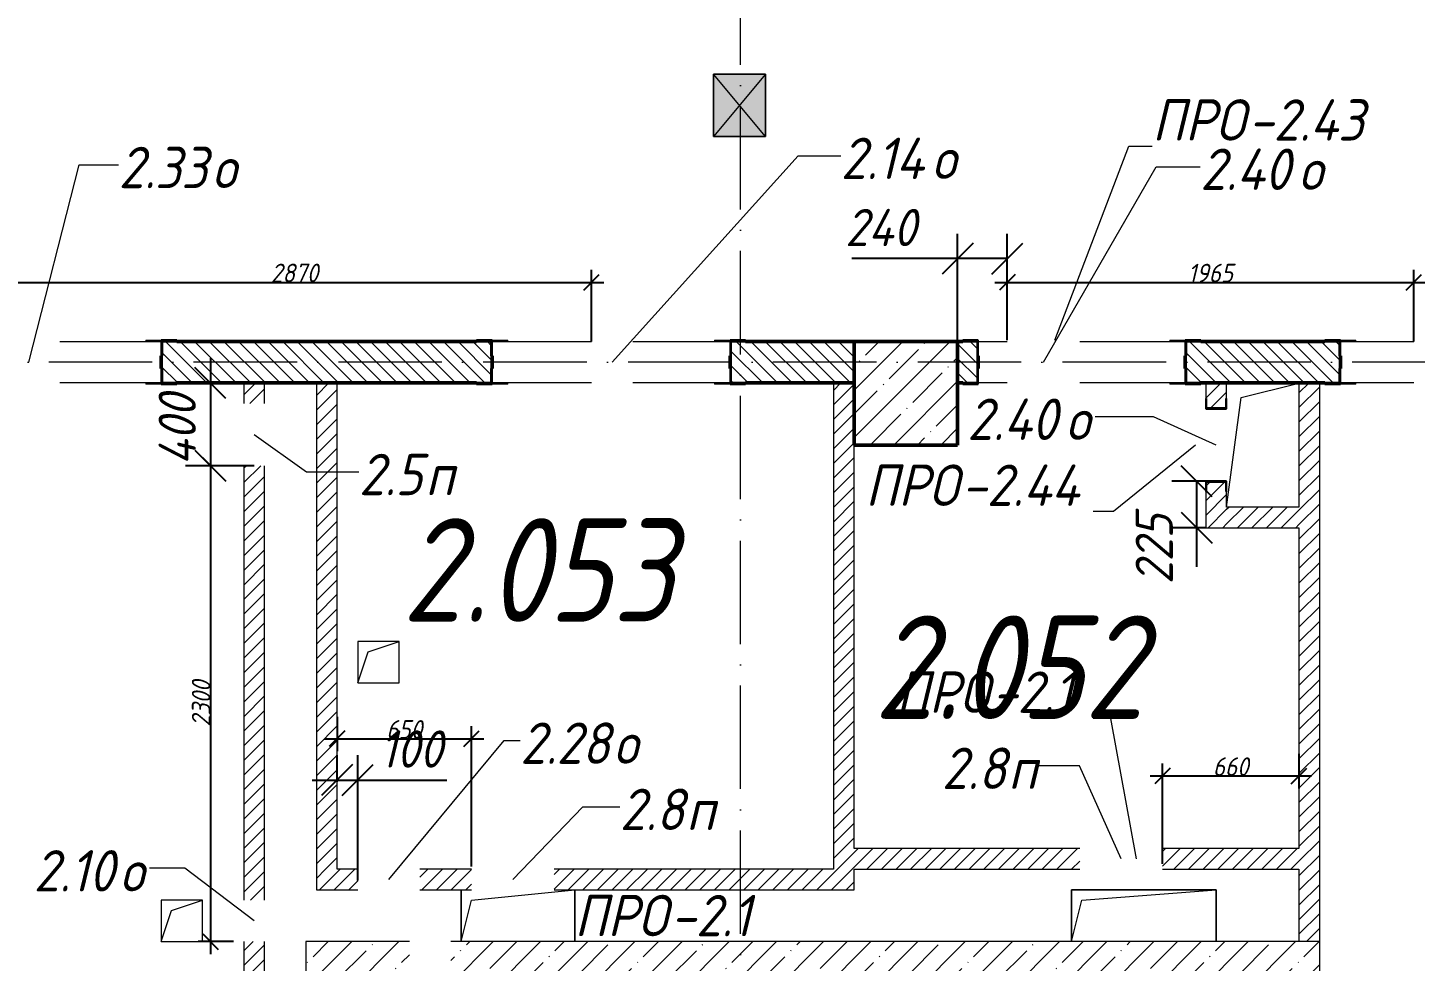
# Model space of a CAD drawing. Header units: millimetres. Extents: x -401725 to 250493, y 305116 to 802890.
# Drawn here: x -9254 to -2547, y 313629 to 318141 of the extents above; entities that cross this region are included whole.
import ezdxf

# ---------------------------------------------------------------- set-up
doc = ezdxf.new("R2010")
doc.units = ezdxf.units.MM
doc.linetypes.add('50_200_ШТРИХ_1Т_ш5_п1_п1_', pattern=[700, 500, -100, 0, -100])
for name, color, linetype, lineweight in [('A-____-____-DIMS', 7, 'Continuous', 9), ('A-DETL-GENF-OTLN', 7, 'Continuous', 9), ('A-FLOR-____-OTLN', 7, 'Continuous', 9), ('A-GENM-____-IDEN', 7, 'Continuous', 9), ('A-GENM-____-MCUT', 7, 'Continuous', 25), ('A-GENM-____-OTLN', 7, 'Continuous', 9), ('A-GENM-____-OTLN-1', 7, 'Continuous', 25), ('A-GLAZ-____-IDEN', 7, 'Continuous', 9), ('A-GLAZ-____-OTLN', 7, 'Continuous', 9), ('A-WALL-____-MCUT-1', 7, 'Continuous', 9), ('A-WALL-____-MCUT-2', 7, 'Continuous', 50), ('A-WALL-____-PATT-1', 7, 'Continuous', 9), ('A-WALL-FNSH-MCUT-1', 7, 'Continuous', 9), ('I-WALL-____-OTLN', 7, 'Continuous', 9), ('S-COLS-____-MCUT', 7, 'Continuous', 50), ('S-COLS-____-OTLN', 7, 'Continuous', 9), ('S-GRID-____-OTLN-1', 7, '50_200_ШТРИХ_1Т_ш5_п1_п1_', 9), ('Марки помещений', 7, 'Continuous', 9)]:
    doc.layers.add(name, color=color, linetype=linetype, lineweight=lineweight)
doc.layers.add('A-GLAZ-____-OTLN-1', color=7, linetype='Continuous', lineweight=9, true_color=0xc0c0c0)
doc.styles.add('ISOCPEUR_I_10', font='isocpeui.ttf', dxfattribs={"width": 0.9, "height": 180})
doc.styles.add('ISOCPEUR_I_3', font='isocpeui.ttf', dxfattribs={"width": 0.85, "height": 2.2})
doc.styles.add('ISOCPEUR_I_7', font='isocpeui.ttf', dxfattribs={"width": 0.9, "height": 90})
doc.styles.add('ISOCPEUR_I_9', font='isocpeui.ttf', dxfattribs={"width": 0.9, "height": 250})
doc.dimstyles.new('ISO-1_8_0_9К_СРЕДНИЙ_Кладочные_2', dxfattribs={"dimscale": 304.8, "dimtxt": 89.638306, "dimasz": 0.246063, "dimexe": 0.19685, "dimexo": 0, "dimgap": 0, "dimtad": 1, "dimdec": 3, "dimrnd": 0.001, "dimdsep": 46, "dimtxsty": 'ISOCPEUR_I_7', "dimblk1": 'OBLIQUE', "dimblk2": 'OBLIQUE', "dimsah": 1, "dimcen": 0.09, "dimdle": 0.19685, "dimazin": 0, "dimtfac": 1, "dimtdec": 4, "dimtix": 1, "dimtmove": 1, "dimatfit": 3, "dimfxl": 1, "dimtvp": 1, "dimtolj": 1, "dimtzin": 0, "dimarcsym": 2})
doc.dimstyles.new('ISO-1_8_0_9К_СРЕДНИЙ_Кладочные_3', dxfattribs={"dimscale": 304.8, "dimtxt": 179.276612, "dimasz": 0.492126, "dimexe": 0.393701, "dimexo": 0, "dimgap": 0, "dimtad": 1, "dimdec": 3, "dimrnd": 0.001, "dimdsep": 46, "dimtxsty": 'ISOCPEUR_I_10', "dimblk1": 'OBLIQUE', "dimblk2": 'OBLIQUE', "dimsah": 1, "dimcen": 0.09, "dimdle": 0.393701, "dimazin": 0, "dimtfac": 1, "dimtdec": 4, "dimtix": 1, "dimtmove": 0, "dimatfit": 3, "dimfxl": 1, "dimtvp": 1, "dimtolj": 1, "dimtzin": 0, "dimarcsym": 2})
doc.dimstyles.new('ISO-1_8_0_9К_СРЕДНИЙ_Кладочные_4', dxfattribs={"dimscale": 304.8, "dimtxt": 179.276612, "dimasz": 0.492126, "dimexe": 0.393701, "dimexo": 0, "dimgap": 0, "dimtad": 1, "dimdec": 3, "dimrnd": 0.001, "dimdsep": 46, "dimtxsty": 'ISOCPEUR_I_10', "dimblk1": 'OBLIQUE', "dimblk2": 'OBLIQUE', "dimsah": 1, "dimcen": 0.09, "dimdle": 0.393701, "dimazin": 0, "dimtfac": 1, "dimtdec": 4, "dimtix": 1, "dimtmove": 1, "dimatfit": 3, "dimfxl": 1, "dimtvp": 1, "dimtolj": 1, "dimtzin": 0, "dimarcsym": 2})
pattern_1 = [(135, (-15659.08, 310542.9), (-35.35534, -35.35534), [])]
pattern_2 = [(45, (-15659.08, 310542.9), (-35.35534, 35.35534), [])]

# ---------------------------------------------------------------- blocks, each defined once
blk = doc.blocks.new('BSC_Колонна _Прямоугольная - 500х500-V65-АР1_План отверстий 2 этажа в осях 1-64_А-ГГ')
at = {"layer": 'S-COLS-____-OTLN'}
h = blk.add_hatch(dxfattribs=at)
h.set_pattern_fill('FP_94', color=256, style=0, pattern_type=2)
h.set_pattern_definition([(45, (-10650, -5831.04), (-114.0493, 114.0493), []), (45, (-10535.95, -5831.04), (-114.0493, 114.0493), [201.612, -40.322, 3.353, -36.97])])
h.paths.add_polyline_path([(-58.9, -250), (250, -250), (250, 250), (-250, 250), (-250, -250)], flags=0)
at = {"layer": 'S-COLS-____-MCUT'}
for p, q in [((250, 250), (-250, 250)), ((-250, 250), (-250, -250)), ((250, -250), (250, 250)), ((-250, -250), (250, -250))]:
    blk.add_line(p, q, dxfattribs=at)
blk = doc.blocks.new('Фахверк_СКБ_Уголок - 200_3960_зеркало-28268689-АР1_План отверстий 2 этажа в осях 1-64_А-ГГ')
at = {"layer": 'A-GENM-____-MCUT'}
for p, q in [((200, 156), (125, 156)), ((125, 156), (125, 81)), ((131, 81), (131, 150)), ((131, 150), (200, 150)), ((200, 150), (200, 156)), ((125, 81), (131, 81)), ((131, 19), (125, 19)), ((125, 19), (125, -56)), ((131, -50), (131, 19)), ((125, -56), (200, -56)), ((200, -50), (131, -50)), ((200, -56), (200, -50))]:
    blk.add_line(p, q, dxfattribs=at)
blk = doc.blocks.new('154_Стойка_СКБ_Уголок - СМ-2180_200-28268025-АР1_План отверстий 2 этажа в осях 1-64_А-ГГ')
at = {"layer": 'A-GENM-____-MCUT'}
for p, q in [((125, 156), (125, 81)), ((200, 156), (125, 156)), ((131, 81), (131, 150)), ((131, 150), (200, 150)), ((200, 150), (200, 156)), ((125, 81), (131, 81)), ((131, 19), (125, 19)), ((125, 19), (125, -56)), ((131, -50), (131, 19)), ((125, -56), (200, -56)), ((200, -50), (131, -50)), ((200, -56), (200, -50))]:
    blk.add_line(p, q, dxfattribs=at)
blk = doc.blocks.new('Стойка_Влож_Уголок_Опорный - Уголок-28213941-АР1_План отверстий 2 этажа в осях 1-64_А-ГГ')
at = {"layer": 'A-GENM-____-OTLN'}
for p, q in [((-212, -6), (-212, 0)), ((0, 0), (0, -6)), ((-212, -75), (-212, -6)), ((-212, -6), (-206, -6)), ((-6, -6), (0, -6)), ((0, -6), (0, -75)), ((-212, -75), (-206, -75)), ((-6, -75), (0, -75))]:
    blk.add_line(p, q, dxfattribs=at)
blk = doc.blocks.new('AR_Отверстие прямоугольное _в плите_ - AR_Отверстие прямоугольное _в плите_-30459209-АР1_План отверстий 2 этажа в осях 1-64_А-ГГ')
at = {"layer": 'A-GENM-____-OTLN'}
for p, q in [((-275, 125), (-275, -125)), ((-275, -125), (-225, 75)), ((-225, 75), (275, 125)), ((275, -125), (275, 125))]:
    blk.add_line(p, q, dxfattribs=at)
blk = doc.blocks.new('AR_Отверстие прямоугольное _в плите_ - AR_Отверстие прямоугольное _в плите_-30459221-АР1_План отверстий 2 этажа в осях 1-64_А-ГГ')
at = {"layer": 'A-GENM-____-OTLN'}
for p, q in [((350, 125), (-350, 125)), ((-350, 125), (-350, -125)), ((-350, -125), (-300, 75)), ((-300, 75), (350, 125)), ((350, -125), (350, 125))]:
    blk.add_line(p, q, dxfattribs=at)
blk = doc.blocks.new('AR_Отверстие прямоугольное _в плите_ - AR_Отверстие прямоугольное _в плите_-30459207-АР1_План отверстий 2 этажа в осях 1-64_А-ГГ')
at = {"layer": 'A-GENM-____-OTLN'}
for p, q in [((100, 100), (-100, 100)), ((-100, 100), (-100, -100)), ((-50, 50), (100, 100)), ((100, -100), (100, 100)), ((-100, -100), (-50, 50)), ((-100, -100), (100, -100))]:
    blk.add_line(p, q, dxfattribs=at)
blk = doc.blocks.new('AR_Отверстие прямоугольное _в плите_ - AR_Отверстие прямоугольное _в плите_-30552533-АР1_План отверстий 2 этажа в осях 1-64_А-ГГ')
at = {"layer": 'A-GENM-____-OTLN'}
for p, q in [((175, 300), (-175, 300)), ((-105, 230), (175, 300)), ((-174.9, -299.3), (-105, 230))]:
    blk.add_line(p, q, dxfattribs=at)
blk = doc.blocks.new('AR_Отверстие прямоугольное _в стене__БезПР - AR_Отверстие прямоугольное _в стене__БезПР-30460031-АР1_План отверстий 2 этажа в осях 1-64_А-ГГ')
at = {"layer": 'A-GLAZ-____-OTLN-1'}
blk.add_hatch(color=256, dxfattribs=at).paths.add_polyline_path([(150, 125), (-150, 125), (-150, -125), (150, -125)], flags=0)
at = {"layer": 'A-DETL-GENF-OTLN'}
for p, q in [((-150, -125), (-150, 125)), ((-150, 125), (150, 125)), ((150, 125), (-150, -125)), ((-150, 125), (150, -125)), ((150, 125), (-150, 125)), ((-150, 125), (-150, -125)), ((150, 125), (150, -125)), ((150, -125), (150, 125)), ((150, -125), (-150, -125)), ((-150, -125), (150, -125))]:
    blk.add_line(p, q, dxfattribs=at)
at = {"layer": 'A-GLAZ-____-OTLN'}
blk.add_line((150, 125), (-150, 125), dxfattribs=at)
blk = doc.blocks.new('154_Фахверк_СКБ_Швеллер - Тип_100_3960_зеркало-29769493-АР1_План отверстий 2 этажа в осях 1-64_А-ГГ')
at = {"layer": 'A-GENM-____-MCUT'}
for p, q in [((175, 50), (125, 50)), ((125, 50), (125, -50)), ((128, 47), (175, 47)), ((128, -47), (128, 47)), ((175, 47), (175, 50)), ((125, -50), (175, -50)), ((175, -47), (128, -47)), ((175, -50), (175, -47))]:
    blk.add_line(p, q, dxfattribs=at)
blk = doc.blocks.new('_Oblique')
at = {"color": 0, "linetype": 'ByBlock', "lineweight": -2}
blk.add_line((-0.5, -0.5), (0.5, 0.5), dxfattribs=at)
blk = doc.blocks.new('*D9342')
at = {"layer": 'A-____-____-DIMS', "color": 0, "lineweight": -2, "transparency": 16777216}
for p, q in [((-8370.8, 316543.9), (-8370.8, 315903.9)), ((-8209.1, 316423.9), (-8490.8, 316423.9)), ((-8160, 316023.9), (-8490.8, 316023.9))]:
    blk.add_line(p, q, dxfattribs=at)
at = {"layer": 'Defpoints', "color": 0, "transparency": 16777216}
for p in [(-8209.1, 316423.9), (-8370.8, 316023.9), (-8160, 316023.9)]:
    blk.add_point(p, dxfattribs=at)
at = {"layer": 'A-____-____-DIMS', "color": 0, "lineweight": -2, "transparency": 16777216, "xscale": 150, "yscale": 150, "zscale": 150}
for p, rotation in [((-8370.8, 316423.9), 90), ((-8370.8, 316023.9), 270)]:
    blk.add_blockref('_Oblique', p, dxfattribs=dict(at, rotation=rotation))
at = {"layer": 'A-____-____-DIMS', "color": 0, "transparency": 16777216, "insert": (-8621.5, 316025.8), "char_height": 180, "width": 426.127, "attachment_point": 1, "rotation": 90, "line_spacing_factor": 1.149209, "style": 'ISOCPEUR_I_10'}
blk.add_mtext('\\A1;400', dxfattribs=at)
blk = doc.blocks.new('*D9343')
at = {"layer": 'A-____-____-DIMS', "color": 0, "lineweight": -2, "transparency": 16777216}
for p, q in [((-8370.8, 316083.9), (-8370.8, 313663.9)), ((-8160, 316023.9), (-8430.8, 316023.9)), ((-8259.1, 313723.9), (-8430.8, 313723.9))]:
    blk.add_line(p, q, dxfattribs=at)
at = {"layer": 'Defpoints', "color": 0, "transparency": 16777216}
for p in [(-8160, 316023.9), (-8370.8, 313723.9), (-8259.1, 313723.9)]:
    blk.add_point(p, dxfattribs=at)
at = {"layer": 'A-____-____-DIMS', "color": 0, "lineweight": -2, "transparency": 16777216, "xscale": 75, "yscale": 75, "zscale": 75}
for p, rotation in [((-8370.8, 316023.9), 90), ((-8370.8, 313723.9), 270)]:
    blk.add_blockref('_Oblique', p, dxfattribs=dict(at, rotation=rotation))
at = {"layer": 'A-____-____-DIMS', "color": 0, "transparency": 16777216, "insert": (-8415.8, 314873.9), "char_height": 90, "width": 546.104, "attachment_point": 5, "rotation": 90, "style": 'ISOCPEUR_I_7'}
blk.add_mtext('\\A1;2300', dxfattribs=at)
blk = doc.blocks.new('*D9346')
at = {"layer": 'A-____-____-DIMS', "color": 0, "lineweight": -2, "transparency": 16777216}
for p, q in [((-7759.1, 314810.6), (-7759.1, 314644.5)), ((-7109.1, 314087.3), (-7109.1, 314764.5)), ((-7819.1, 314704.5), (-7049.1, 314704.5))]:
    blk.add_line(p, q, dxfattribs=at)
at = {"layer": 'Defpoints', "color": 0, "transparency": 16777216}
for p in [(-7759.1, 314810.6), (-7109.1, 314704.5), (-7109.1, 314087.3)]:
    blk.add_point(p, dxfattribs=at)
at = {"layer": 'A-____-____-DIMS', "color": 0, "lineweight": -2, "transparency": 16777216, "xscale": 75, "yscale": 75, "zscale": 75, "rotation": 180}
blk.add_blockref('_Oblique', (-7759.1, 314704.5), dxfattribs=at)
at = {"layer": 'A-____-____-DIMS', "color": 0, "lineweight": -2, "transparency": 16777216, "xscale": 75, "yscale": 75, "zscale": 75}
blk.add_blockref('_Oblique', (-7109.1, 314704.5), dxfattribs=at)
at = {"layer": 'A-____-____-DIMS', "color": 0, "transparency": 16777216, "insert": (-7434.1, 314749.5), "char_height": 90, "width": 409.578, "attachment_point": 5, "style": 'ISOCPEUR_I_7'}
blk.add_mtext('\\A1;650', dxfattribs=at)
blk = doc.blocks.new('*D9347')
at = {"layer": 'A-____-____-DIMS', "color": 0, "lineweight": -2, "transparency": 16777216}
for p, q in [((-3109.1, 314630.6), (-3109.1, 314464.5)), ((-3769.1, 314099.5), (-3769.1, 314584.5)), ((-3829.1, 314524.5), (-3049.1, 314524.5))]:
    blk.add_line(p, q, dxfattribs=at)
at = {"layer": 'Defpoints', "color": 0, "transparency": 16777216}
for p in [(-3109.1, 314630.6), (-3109.1, 314524.5), (-3769.1, 314099.5)]:
    blk.add_point(p, dxfattribs=at)
at = {"layer": 'A-____-____-DIMS', "color": 0, "lineweight": -2, "transparency": 16777216, "xscale": 75, "yscale": 75, "zscale": 75, "rotation": 180}
blk.add_blockref('_Oblique', (-3769.1, 314524.5), dxfattribs=at)
at = {"layer": 'A-____-____-DIMS', "color": 0, "lineweight": -2, "transparency": 16777216, "xscale": 75, "yscale": 75, "zscale": 75}
blk.add_blockref('_Oblique', (-3109.1, 314524.5), dxfattribs=at)
at = {"layer": 'A-____-____-DIMS', "color": 0, "transparency": 16777216, "insert": (-3439.1, 314569.5), "char_height": 90, "width": 409.578, "attachment_point": 5, "style": 'ISOCPEUR_I_7'}
blk.add_mtext('\\A1;660', dxfattribs=at)
blk = doc.blocks.new('*D9359')
at = {"layer": 'A-____-____-DIMS', "color": 0, "lineweight": -2, "transparency": 16777216}
for p, q in [((-7759.1, 314495.5), (-7759.1, 314624.6)), ((-7659.1, 314019.1), (-7659.1, 314624.6)), ((-7879.1, 314504.6), (-7659.1, 314504.6)), ((-7659.1, 314504.6), (-7228.5, 314504.6))]:
    blk.add_line(p, q, dxfattribs=at)
at = {"layer": 'Defpoints', "color": 0, "transparency": 16777216}
for p in [(-7759.1, 314495.5), (-7659.1, 314504.6), (-7659.1, 314019.1)]:
    blk.add_point(p, dxfattribs=at)
at = {"layer": 'A-____-____-DIMS', "color": 0, "lineweight": -2, "transparency": 16777216, "xscale": 150, "yscale": 150, "zscale": 150, "rotation": 180}
blk.add_blockref('_Oblique', (-7759.1, 314504.6), dxfattribs=at)
at = {"layer": 'A-____-____-DIMS', "color": 0, "lineweight": -2, "transparency": 16777216, "xscale": 150, "yscale": 150, "zscale": 150}
blk.add_blockref('_Oblique', (-7659.1, 314504.6), dxfattribs=at)
at = {"layer": 'A-____-____-DIMS', "color": 0, "transparency": 16777216, "insert": (-7552.9, 314744.6), "char_height": 180, "width": 368.207, "attachment_point": 1, "line_spacing_factor": 1.149209, "style": 'ISOCPEUR_I_10'}
blk.add_mtext('\\A1;100', dxfattribs=at)
blk = doc.blocks.new('*D9240')
at = {"layer": 'A-____-____-DIMS', "color": 0, "lineweight": -2, "transparency": 16777216}
for p, q in [((-4759.1, 316623.9), (-4759.1, 317145.1)), ((-4519.1, 316629.9), (-4519.1, 317145.1)), ((-4759.1, 317025.1), (-5269.9, 317025.1)), ((-4519.1, 317025.1), (-4879.1, 317025.1))]:
    blk.add_line(p, q, dxfattribs=at)
at = {"layer": 'Defpoints', "color": 0, "transparency": 16777216}
for p in [(-4519.1, 317025.1), (-4759.1, 316623.9), (-4519.1, 316629.9)]:
    blk.add_point(p, dxfattribs=at)
at = {"layer": 'A-____-____-DIMS', "color": 0, "lineweight": -2, "transparency": 16777216, "xscale": 150, "yscale": 150, "zscale": 150, "rotation": 180}
blk.add_blockref('_Oblique', (-4759.1, 317025.1), dxfattribs=at)
at = {"layer": 'A-____-____-DIMS', "color": 0, "lineweight": -2, "transparency": 16777216, "xscale": 150, "yscale": 150, "zscale": 150}
blk.add_blockref('_Oblique', (-4519.1, 317025.1), dxfattribs=at)
at = {"layer": 'A-____-____-DIMS', "color": 0, "transparency": 16777216, "insert": (-5302.6, 317265.1), "char_height": 180, "width": 426.127, "attachment_point": 1, "line_spacing_factor": 1.149209, "style": 'ISOCPEUR_I_10'}
blk.add_mtext('\\A1;240', dxfattribs=at)
blk = doc.blocks.new('*D9241')
at = {"layer": 'A-____-____-DIMS', "color": 0, "lineweight": -2, "transparency": 16777216}
for p, q in [((-4579.1, 316910), (-2494.1, 316910)), ((-4519.1, 316629.9), (-4519.1, 316970)), ((-2554.1, 316623.9), (-2554.1, 316970))]:
    blk.add_line(p, q, dxfattribs=at)
at = {"layer": 'Defpoints', "color": 0, "transparency": 16777216}
for p in [(-2554.1, 316910), (-4519.1, 316629.9), (-2554.1, 316623.9)]:
    blk.add_point(p, dxfattribs=at)
at = {"layer": 'A-____-____-DIMS', "color": 0, "lineweight": -2, "transparency": 16777216, "xscale": 75, "yscale": 75, "zscale": 75, "rotation": 180}
blk.add_blockref('_Oblique', (-4519.1, 316910), dxfattribs=at)
at = {"layer": 'A-____-____-DIMS', "color": 0, "lineweight": -2, "transparency": 16777216, "xscale": 75, "yscale": 75, "zscale": 75}
blk.add_blockref('_Oblique', (-2554.1, 316910), dxfattribs=at)
at = {"layer": 'A-____-____-DIMS', "color": 0, "transparency": 16777216, "insert": (-3536.6, 316955), "char_height": 90, "width": 504.733, "attachment_point": 5, "style": 'ISOCPEUR_I_7'}
blk.add_mtext('\\A1;1965', dxfattribs=at)
blk = doc.blocks.new('*D9243')
at = {"layer": 'A-____-____-DIMS', "color": 0, "lineweight": -2, "transparency": 16777216}
for p, q in [((-9459.1, 316910), (-6469.1, 316910)), ((-9399.1, 316623.9), (-9399.1, 316970)), ((-6529.1, 316623.9), (-6529.1, 316970))]:
    blk.add_line(p, q, dxfattribs=at)
at = {"layer": 'Defpoints', "color": 0, "transparency": 16777216}
for p in [(-6529.1, 316910), (-9399.1, 316623.9), (-6529.1, 316623.9)]:
    blk.add_point(p, dxfattribs=at)
at = {"layer": 'A-____-____-DIMS', "color": 0, "lineweight": -2, "transparency": 16777216, "xscale": 75, "yscale": 75, "zscale": 75, "rotation": 180}
blk.add_blockref('_Oblique', (-9399.1, 316910), dxfattribs=at)
at = {"layer": 'A-____-____-DIMS', "color": 0, "lineweight": -2, "transparency": 16777216, "xscale": 75, "yscale": 75, "zscale": 75}
blk.add_blockref('_Oblique', (-6529.1, 316910), dxfattribs=at)
at = {"layer": 'A-____-____-DIMS', "color": 0, "transparency": 16777216, "insert": (-7964.1, 316955.5), "char_height": 90, "width": 546.104, "attachment_point": 5, "style": 'ISOCPEUR_I_7'}
blk.add_mtext('\\A1;2870', dxfattribs=at)
blk = doc.blocks.new('*D9268')
at = {"layer": 'A-____-____-DIMS', "color": 0, "lineweight": -2, "transparency": 16777216}
for p, q in [((-3522.2, 315948.9), (-3724.4, 315948.9)), ((-3604.4, 315948.9), (-3604.4, 315603.9)), ((-3559.1, 315723.9), (-3724.4, 315723.9)), ((-3604.4, 315723.9), (-3604.4, 315535.9))]:
    blk.add_line(p, q, dxfattribs=at)
at = {"layer": 'Defpoints', "color": 0, "transparency": 16777216}
for p in [(-3604.4, 315948.9), (-3522.2, 315948.9), (-3559.1, 315723.9)]:
    blk.add_point(p, dxfattribs=at)
at = {"layer": 'A-____-____-DIMS', "color": 0, "lineweight": -2, "transparency": 16777216, "xscale": 150, "yscale": 150, "zscale": 150}
for p, rotation in [((-3604.4, 315948.9), 90), ((-3604.4, 315723.9), 270)]:
    blk.add_blockref('_Oblique', p, dxfattribs=dict(at, rotation=rotation))
at = {"layer": 'A-____-____-DIMS', "color": 0, "transparency": 16777216, "insert": (-3898.8, 315451.1), "char_height": 180, "width": 409.578, "attachment_point": 1, "rotation": 90, "line_spacing_factor": 1.149209, "style": 'ISOCPEUR_I_10'}
blk.add_mtext('\\A1;225', dxfattribs=at)

msp = doc.modelspace()

# ---------------------------------------------------------------- hatches: boundary and pattern name
at = {"layer": 'A-WALL-____-PATT-1'}
h = msp.add_hatch(dxfattribs=at)
h.set_pattern_fill('FP_6', color=256, style=0, pattern_type=2)
h.set_pattern_definition(pattern_1)
h.paths.add_polyline_path([(-5784.0813, 316423.9433), (-5259.0813, 316423.9433), (-5259.0813, 316623.9433), (-5853.0813, 316623.9433), (-5853.0813, 316554.9433), (-5859.0813, 316554.9433), (-5859.0813, 316492.9433), (-5853.0813, 316492.9433), (-5853.0813, 316423.9433)], flags=0)
h.paths.add_polyline_path([(-7015.0813, 316423.9433), (-7015.0813, 316492.9433), (-7009.0813, 316492.9433), (-7009.0813, 316554.9433), (-7015.0813, 316554.9433), (-7015.0813, 316623.9433), (-8603.0813, 316623.1933), (-8603.0813, 316554.9433), (-8609.0813, 316554.9433), (-8609.0813, 316492.9433), (-8603.0813, 316492.9433), (-8602.9137, 316423.9433), (-7084.0813, 316423.9433)], flags=0)
h.paths.add_polyline_path([(-9765.0813, 316423.9433), (-9765.0813, 316492.9433), (-9759.0813, 316492.9433), (-9759.0813, 316554.9433), (-9765.0813, 316554.9433), (-9765.0813, 316623.9433), (-9859.0813, 316623.9433), (-9859.0813, 316423.9433), (-9834.0813, 316423.9433)], flags=0)
h = msp.add_hatch(dxfattribs=at)
h.set_pattern_fill('FP_6', color=256, style=0, pattern_type=2)
h.set_pattern_definition(pattern_1)
h.paths.add_polyline_path([(-1259.0813, 316423.9433), (-1259.0813, 316623.9433), (-1753.0813, 316623.9433), (-1753.0813, 316554.9433), (-1759.0813, 316554.9433), (-1759.0813, 316492.9433), (-1753.0813, 316492.9433), (-1753.0813, 316423.9433), (-1533.0566, 316423.9433)], flags=0)
h.paths.add_polyline_path([(-3584.0813, 316423.9433), (-2915.0813, 316423.9433), (-2915.0813, 316492.9433), (-2909.0813, 316492.9433), (-2909.0813, 316554.9433), (-2915.0813, 316554.9433), (-2915.0813, 316623.9433), (-3653.0813, 316623.9433), (-3653.0813, 316554.9433), (-3659.0813, 316554.9433), (-3659.0813, 316492.9433), (-3653.0813, 316492.9433), (-3653.0813, 316423.9433)], flags=0)
h.paths.add_polyline_path([(-4759.0813, 316423.9433), (-4665.0813, 316423.9433), (-4665.0813, 316492.9433), (-4659.0813, 316492.9433), (-4659.0813, 316554.9433), (-4665.0813, 316554.9433), (-4665.0813, 316623.9433), (-4759.0813, 316623.9433), (-4759.0813, 316438.7738)], flags=0)
h = msp.add_hatch(dxfattribs=at)
h.set_pattern_fill('FP_5', color=256, style=0, pattern_type=2)
h.set_pattern_definition(pattern_2)
h.paths.add_polyline_path([(-8109.0813, 313573.9433), (-8109.0813, 313723.9433), (-8209.0813, 313723.9433), (-8209.0813, 313573.9433)], flags=0)
h.paths.add_polyline_path([(-8209.0813, 313923.9433), (-8109.0813, 313923.9433), (-8109.0813, 316023.9433), (-8209.0813, 316023.9433), (-8209.0813, 314718.7858)], flags=0)
h.paths.add_polyline_path([(-8209.0813, 316323.9433), (-8109.0813, 316323.9433), (-8109.0813, 316423.9433), (-8209.0813, 316423.9433)], flags=0)
h = msp.add_hatch(dxfattribs=at)
h.set_pattern_fill('FP_5', color=256, style=0, pattern_type=2)
h.set_pattern_definition(pattern_2)
h.paths.add_polyline_path([(-7759.0813, 314073.9433), (-7759.0813, 316423.9433), (-7859.0813, 316423.9433), (-7859.0813, 314073.9433)], flags=0)
h = msp.add_hatch(dxfattribs=at)
h.set_pattern_fill('FP_5', color=256, style=0, pattern_type=2)
h.set_pattern_definition(pattern_2)
h.paths.add_polyline_path([(-5359.0813, 314073.9433), (-5259.0813, 314073.9433), (-5259.0813, 316423.9433), (-5359.0813, 316423.9433), (-5359.0813, 314718.7858)], flags=0)
h = msp.add_hatch(dxfattribs=at)
h.set_pattern_fill('FP_5', color=256, style=0, pattern_type=2)
h.set_pattern_definition(pattern_2)
h.paths.add_polyline_path([(-3459.0813, 315723.9433), (-3459.0813, 315898.9433), (-3462.0813, 315898.9433), (-3462.0813, 315945.9433), (-3556.0813, 315945.9433), (-3556.0813, 315898.9433), (-3559.0813, 315898.9433), (-3559.0813, 315723.9433)], flags=0)
h.paths.add_polyline_path([(-3462.0813, 316301.9433), (-3462.0813, 316348.9433), (-3459.0813, 316348.9433), (-3459.0813, 316423.9433), (-3559.0813, 316423.9433), (-3559.0813, 316348.9433), (-3556.0813, 316348.9433), (-3556.0813, 316301.9433), (-3538.748, 316301.9433)], flags=0)
h = msp.add_hatch(dxfattribs=at)
h.set_pattern_fill('FP_5', color=256, style=0, pattern_type=2)
h.set_pattern_definition(pattern_2)
h.paths.add_polyline_path([(-3009.0813, 313723.9433), (-3009.0813, 316423.9433), (-3109.0813, 316423.9433), (-3109.0813, 313723.9433)], flags=0)
h = msp.add_hatch(dxfattribs=at)
h.set_pattern_fill('FP_5', color=256, style=0, pattern_type=2)
h.set_pattern_definition(pattern_2)
h.paths.add_polyline_path([(-3109.0813, 315723.9433), (-3109.0813, 315823.9433), (-3459.0813, 315823.9433), (-3459.0813, 315723.9433), (-3300.5209, 315723.9433)], flags=0)
h = msp.add_hatch(dxfattribs=at)
h.set_pattern_fill('FP_5', color=256, style=0, pattern_type=2)
h.set_pattern_definition(pattern_2)
h.paths.add_polyline_path([(-3109.0813, 314073.9433), (-3109.0813, 314173.9433), (-3769.0813, 314173.9433), (-3769.0813, 314073.9433), (-3300.5209, 314073.9433)], flags=0)
h.paths.add_polyline_path([(-4169.0813, 314073.9433), (-4169.0813, 314173.9433), (-5259.0813, 314173.9433), (-5259.0813, 314073.9433), (-5067.9852, 314073.9433)], flags=0)
h = msp.add_hatch(dxfattribs=at)
h.set_pattern_fill('FP_5', color=256, style=0, pattern_type=2)
h.set_pattern_definition(pattern_2)
h.paths.add_polyline_path([(-5259.0813, 313973.9433), (-5259.0813, 314073.9433), (-6709.0813, 314073.9433), (-6709.0813, 313973.9433)], flags=0)
h.paths.add_polyline_path([(-7109.0813, 313973.9433), (-7109.0813, 314073.9433), (-7359.0813, 314073.9433), (-7359.0813, 313973.9433)], flags=0)
h.paths.add_polyline_path([(-7859.0813, 313973.9433), (-7659.0813, 313973.9433), (-7659.0813, 314073.9433), (-7859.0813, 314073.9433)], flags=0)
h = msp.add_hatch(dxfattribs=at)
h.set_pattern_fill('FP_25', color=256, style=0, pattern_type=2)
h.set_pattern_definition([(45, (-15659.08, 310542.9), (-114.0493, 114.0493), []), (45, (-15545.03, 310542.9), (-114.0493, 114.0493), [201.612, -40.322, 3.353, -36.97])])
h.paths.add_polyline_path([(-3009.0813, 313473.9433), (-3009.0813, 313723.9433), (-7209.0813, 313723.9433), (-7209.0813, 313473.9433), (-3300.5209, 313473.9433)], flags=0)
h.paths.add_polyline_path([(-7409.0813, 313473.9433), (-7409.0813, 313723.9433), (-7909.0813, 313723.9433), (-7909.0813, 313473.9433)], flags=0)

# ---------------------------------------------------------------- linework, layer by layer
at = {"layer": 'A-FLOR-____-OTLN'}
for p, q in [((-3459.0813, 316423.2622), (-3109.0813, 316423.2622)), ((-7159.0813, 313723.9433), (-7159.0813, 313973.9433)), ((-6609.0813, 313973.9433), (-6609.0813, 313723.9433)), ((-4209.0813, 313973.9433), (-3509.0813, 313973.9433)), ((-4209.0813, 313723.9433), (-4209.0813, 313973.9433)), ((-3509.0813, 313973.9433), (-3509.0813, 313723.9433))]:
    msp.add_line(p, q, dxfattribs=at)
at = {"layer": 'A-GENM-____-IDEN'}
for p, q in [((-4289.0813, 316629.9433), (-3931.3083, 317567.7774)), ((-3931.3083, 317567.7774), (-3818.9387, 317567.7774)), ((-3609.0813, 316123.9433), (-4005.4242, 315802.3781)), ((-4005.4242, 315802.3781), (-4103.623, 315802.3781)), ((-4019.2704, 314802.3781), (-4103.623, 314802.3781)), ((-3895.2524, 314123.9433), (-4019.2704, 314802.3781))]:
    msp.add_line(p, q, dxfattribs=at)
at = {"layer": 'A-GLAZ-____-IDEN'}
for p, q in [((-6429.0813, 316523.9433), (-5530.281, 317521.8295)), ((-5530.281, 317521.8295), (-5324.123, 317521.8295)), ((-9249.0813, 316523.9433), (-9006.0082, 317477.61)), ((-9006.0082, 317477.61), (-8814.8805, 317477.61)), ((-4344.0813, 316523.9433), (-3798.9902, 317469.0916)), ((-3798.9902, 317469.0916), (-3586.7382, 317469.0916)), ((-3812.4298, 316260.7632), (-4093.7947, 316260.7632)), ((-3509.0813, 316123.9433), (-3812.4298, 316260.7632)), ((-8159.0813, 316173.9433), (-7906.0813, 315993.8465)), ((-7906.0813, 315993.8465), (-7653.0813, 315993.8465)), ((-7509.0813, 314023.9433), (-6951.6146, 314695.3063)), ((-6951.6146, 314695.3063), (-6874.121, 314695.3063)), ((-4170.3398, 314573.9374), (-4371.5984, 314573.9374)), ((-3969.0813, 314123.9433), (-4170.3398, 314573.9374)), ((-6909.0813, 314023.9433), (-6570.606, 314375.4433)), ((-6570.606, 314375.4433), (-6392.1306, 314375.4433)), ((-8495.2672, 314078.4433), (-8665.8208, 314078.4433)), ((-8159.0813, 313823.9433), (-8495.2672, 314078.4433))]:
    msp.add_line(p, q, dxfattribs=at)
at = {"layer": 'A-WALL-____-MCUT-1'}
for p, q in [((-7409.0813, 313723.9433), (-7909.0813, 313723.9433)), ((-7909.0813, 313723.9433), (-7909.0813, 313473.9433)), ((-3009.0813, 313723.9433), (-7209.0813, 313723.9433)), ((-3009.0813, 313473.9433), (-3009.0813, 313723.9433))]:
    msp.add_line(p, q, dxfattribs=at)
at = {"layer": 'A-WALL-____-MCUT-2'}
for p, q in [((-7084.0813, 316623.9433), (-8534.0813, 316623.9433)), ((-5259.0813, 316623.9433), (-5784.0813, 316623.9433)), ((-4734.0813, 316623.9433), (-4759.0813, 316623.9433)), ((-2984.0813, 316623.9433), (-3584.0813, 316623.9433)), ((-8609.0813, 316554.9433), (-8609.0813, 316492.9433)), ((-7009.0813, 316492.9433), (-7009.0813, 316554.9433)), ((-5859.0813, 316554.9433), (-5859.0813, 316492.9433)), ((-4659.0813, 316492.9433), (-4659.0813, 316554.9433)), ((-3659.0813, 316554.9433), (-3659.0813, 316492.9433)), ((-2909.0813, 316492.9433), (-2909.0813, 316554.9433)), ((-8534.0813, 316423.9433), (-7084.0813, 316423.9433)), ((-5784.0813, 316423.9433), (-5259.0813, 316423.9433)), ((-4759.0813, 316423.9433), (-4734.0813, 316423.9433)), ((-3584.0813, 316423.9433), (-2984.0813, 316423.9433))]:
    msp.add_line(p, q, dxfattribs=at)
at = {"layer": 'A-WALL-FNSH-MCUT-1'}
for p, q in [((-8209.0813, 316423.9433), (-8209.0813, 316323.9433)), ((-8109.0813, 316323.9433), (-8109.0813, 316423.9433)), ((-7859.0813, 316423.9433), (-7859.0813, 313973.9433)), ((-7759.0813, 314073.9433), (-7759.0813, 316423.9433)), ((-5359.0813, 316423.9433), (-5359.0813, 314073.9433)), ((-3559.0813, 316423.9433), (-3559.0813, 316348.9433)), ((-3459.0813, 316348.9433), (-3459.0813, 316423.9433)), ((-3109.0813, 316423.9433), (-3109.0813, 315823.9433)), ((-3009.0813, 313723.9433), (-3009.0813, 316423.9433)), ((-5259.0813, 314173.9433), (-5259.0813, 316123.9433)), ((-8209.0813, 316023.9433), (-8209.0813, 313923.9433)), ((-8109.0813, 313923.9433), (-8109.0813, 316023.9433)), ((-3559.0813, 315898.9433), (-3559.0813, 315723.9433)), ((-3459.0813, 315823.9433), (-3459.0813, 315898.9433)), ((-3109.0813, 315823.9433), (-3459.0813, 315823.9433)), ((-3559.0813, 315723.9433), (-3109.0813, 315723.9433)), ((-3109.0813, 315723.9433), (-3109.0813, 314173.9433)), ((-4169.0813, 314173.9433), (-5259.0813, 314173.9433)), ((-3109.0813, 314173.9433), (-3769.0813, 314173.9433)), ((-7659.0813, 314073.9433), (-7759.0813, 314073.9433)), ((-7109.0813, 314073.9433), (-7359.0813, 314073.9433)), ((-5359.0813, 314073.9433), (-6709.0813, 314073.9433)), ((-5259.0813, 313973.9433), (-5259.0813, 314073.9433)), ((-5259.0813, 314073.9433), (-4169.0813, 314073.9433)), ((-3769.0813, 314073.9433), (-3109.0813, 314073.9433)), ((-3109.0813, 314073.9433), (-3109.0813, 313723.9433)), ((-7859.0813, 313973.9433), (-7659.0813, 313973.9433)), ((-7359.0813, 313973.9433), (-7109.0813, 313973.9433)), ((-6709.0813, 313973.9433), (-5259.0813, 313973.9433)), ((-8209.0813, 313723.9433), (-8209.0813, 313573.9433)), ((-8109.0813, 313573.9433), (-8109.0813, 313723.9433))]:
    msp.add_line(p, q, dxfattribs=at)
at = {"layer": 'I-WALL-____-OTLN'}
for p, q in [((-9099.0813, 316623.9433), (-8609.0813, 316623.9433)), ((-7009.0813, 316623.9433), (-6529.0813, 316623.9433)), ((-6329.0813, 316623.9433), (-5859.0813, 316623.9433)), ((-4659.0813, 316623.9433), (-4519.0813, 316623.9433)), ((-4169.0813, 316623.9433), (-3659.0813, 316623.9433)), ((-2909.0813, 316623.9433), (-2554.0813, 316623.9433)), ((-8609.0813, 316423.9433), (-9099.0813, 316423.9433)), ((-6529.0813, 316423.9433), (-7009.0813, 316423.9433)), ((-5859.0813, 316423.9433), (-6329.0813, 316423.9433)), ((-4519.0813, 316423.9433), (-4659.0813, 316423.9433)), ((-3659.0813, 316423.9433), (-4169.0813, 316423.9433)), ((-2554.0813, 316423.9433), (-2909.0813, 316423.9433))]:
    msp.add_line(p, q, dxfattribs=at)
at = {"layer": 'S-GRID-____-OTLN-1'}
for p, q in [((-5809.0813, 306060.2949), (-5809.0813, 360423.8609)), ((74659.706, 316523.9433), (-20327.8515, 316523.9433))]:
    msp.add_line(p, q, dxfattribs=at)

# ---------------------------------------------------------------- block references
at = {"layer": 'A-GENM-____-OTLN'}
for p, rotation in [((-8609.0813, 316417.9433), 269.9999999999995), ((-7009.0813, 316629.9433), 89.99999999999955), ((-5859.0813, 316417.9433), 269.9999999999995), ((-3659.0813, 316417.9433), 269.9999999999995), ((-2909.0813, 316629.9433), 89.99999999999955)]:
    msp.add_blockref('Стойка_Влож_Уголок_Опорный - Уголок-28213941-АР1_План отверстий 2 этажа в осях 1-64_А-ГГ', p, dxfattribs=dict(at, rotation=rotation))
for name, p in [('AR_Отверстие прямоугольное _в плите_ - AR_Отверстие прямоугольное _в плите_-30552533-АР1_План отверстий 2 этажа в осях 1-64_А-ГГ', (-3284.0813, 316123.2622)), ('AR_Отверстие прямоугольное _в плите_ - AR_Отверстие прямоугольное _в плите_-30459207-АР1_План отверстий 2 этажа в осях 1-64_А-ГГ', (-7559.0813, 315073.9433)), ('AR_Отверстие прямоугольное _в плите_ - AR_Отверстие прямоугольное _в плите_-30459209-АР1_План отверстий 2 этажа в осях 1-64_А-ГГ', (-6884.0813, 313848.9433)), ('AR_Отверстие прямоугольное _в плите_ - AR_Отверстие прямоугольное _в плите_-30459221-АР1_План отверстий 2 этажа в осях 1-64_А-ГГ', (-3859.0813, 313848.9433)), ('AR_Отверстие прямоугольное _в плите_ - AR_Отверстие прямоугольное _в плите_-30459207-АР1_План отверстий 2 этажа в осях 1-64_А-ГГ', (-8509.0813, 313823.9433))]:
    msp.add_blockref(name, p, dxfattribs=at)
at = {"layer": 'A-GENM-____-OTLN-1'}
for p in [(-8734.0813, 316473.9433), (-5984.0813, 316473.9433), (-3784.0813, 316473.9433)]:
    msp.add_blockref('154_Стойка_СКБ_Уголок - СМ-2180_200-28268025-АР1_План отверстий 2 этажа в осях 1-64_А-ГГ', p, dxfattribs=at)
for name, p, rotation in [('154_Стойка_СКБ_Уголок - СМ-2180_200-28268025-АР1_План отверстий 2 этажа в осях 1-64_А-ГГ', (-6884.0813, 316573.9433), 180), ('Фахверк_СКБ_Уголок - 200_3960_зеркало-28268689-АР1_План отверстий 2 этажа в осях 1-64_А-ГГ', (-4534.0813, 316573.9433), 180), ('154_Стойка_СКБ_Уголок - СМ-2180_200-28268025-АР1_План отверстий 2 этажа в осях 1-64_А-ГГ', (-2784.0813, 316573.9433), 180), ('154_Фахверк_СКБ_Швеллер - Тип_100_3960_зеркало-29769493-АР1_План отверстий 2 этажа в осях 1-64_А-ГГ', (-3509.0813, 316173.9433), 90), ('154_Фахверк_СКБ_Швеллер - Тип_100_3960_зеркало-29769493-АР1_План отверстий 2 этажа в осях 1-64_А-ГГ', (-3509.0813, 316073.9433), 270)]:
    msp.add_blockref(name, p, dxfattribs=dict(at, rotation=rotation))
at = {"layer": 'A-GLAZ-____-OTLN', "rotation": 269.9999999999999}
msp.add_blockref('AR_Отверстие прямоугольное _в стене__БезПР - AR_Отверстие прямоугольное _в стене__БезПР-30460031-АР1_План отверстий 2 этажа в осях 1-64_А-ГГ', (-5813.5663, 317765.553), dxfattribs=at)
at = {"layer": 'S-COLS-____-OTLN'}
msp.add_blockref('BSC_Колонна _Прямоугольная - 500х500-V65-АР1_План отверстий 2 этажа в осях 1-64_А-ГГ', (-5009.0813, 316373.9433), dxfattribs=at)

# ---------------------------------------------------------------- texts
at = {"layer": 'A-GENM-____-IDEN', "char_height": 200, "attachment_point": 1, "style": 'ISOCPEUR_I_9'}
for s, insert, width in [('ПРО', (-3818.9387, 317794.8935), 562.784625), ('-2.43', (-3354.595, 317794.8935), 735.949125), ('ПРО', (-5205.223, 316029.4942), 562.784625), ('-2.44', (-4740.8793, 316029.4942), 764.809875), ('ПРО', (-5056.4797, 315029.4942), 562.784625), ('-2.1', (-4592.1359, 315029.4942), 505.063125), ('ПРО', (-6611.4116, 313949.5594), 562.784625), ('-2.1', (-6147.0678, 313949.5594), 505.063125)]:
    msp.add_mtext(s, dxfattribs=dict(at, insert=insert, width=width))
at = {"layer": 'A-GLAZ-____-IDEN', "char_height": 200, "attachment_point": 1, "style": 'ISOCPEUR_I_9'}
for s, insert, width in [('2.14', (-5324.123, 317609.4441), 533.923875), ('2.33', (-8814.8805, 317565.2246), 548.35425), ('\\fISOCPEUR|b0|i1|c204|p34|;\\W.9;о', (-4883.5918, 317609.4441), 158.734125), ('2.40', (-3586.7382, 317556.7062), 577.215), ('\\fISOCPEUR|b0|i1|c204|p34|;\\W.9;о', (-8362.443, 317565.2246), 158.734125), ('\\fISOCPEUR|b0|i1|c204|p34|;\\W.9;о', (-3110.4882, 317556.7062), 158.734125), ('2.40', (-4712.6451, 316348.3778), 577.215), ('\\fISOCPEUR|b0|i1|c204|p34|;\\W.9;о', (-4236.3951, 316348.3778), 158.734125), ('2.5', (-7653.0813, 316081.4611), 389.620125), ('\\fISOCPEUR|b0|i1|c204|p34|;\\W.9;п', (-7331.6125, 316081.4611), 158.734125), ('2.28', (-6874.121, 314782.9209), 548.35425), ('\\fISOCPEUR|b0|i1|c204|p34|;\\W.9;о', (-6421.6835, 314782.9209), 158.734125), ('2.8', (-4835.6477, 314661.552), 389.620125), ('\\fISOCPEUR|b0|i1|c204|p34|;\\W.9;п', (-4514.179, 314661.552), 158.734125), ('2.8', (-6392.1306, 314463.0578), 389.620125), ('\\fISOCPEUR|b0|i1|c204|p34|;\\W.9;п', (-6070.6619, 314463.0578), 158.734125), ('2.10', (-9225.2724, 314166.0578), 505.063125), ('\\fISOCPEUR|b0|i1|c204|p34|;\\W.9;о', (-8808.5536, 314166.0578), 158.734125)]:
    msp.add_mtext(s, dxfattribs=dict(at, insert=insert, width=width))
at = {"layer": 'Марки помещений', "char_height": 500, "width": 785.65375, "attachment_point": 1, "style": 'ISOCPEUR_I_3'}
for s, insert in [('2.053', (-7445.0702, 315769.9724)), ('2.052', (-5164.0479, 315299.9896))]:
    msp.add_mtext(s, dxfattribs=dict(at, insert=insert))

# ---------------------------------------------------------------- dimensions: what is measured, and where the dimension line sits
at = {"layer": 'A-____-____-DIMS'}
for base, p1, p2, override, picture, middle in [((-4519.0813, 317025.1203), (-4759.0813, 316623.9433), (-4519.0813, 316629.9433), {"dimpost": '<>', "dimfxl": 240.074988}, '*D9240', (-5089.4904, 317025.1203)), ((-7659.0813, 314504.6261), (-7759.0813, 314495.53), (-7659.0813, 314019.1323), {"dimpost": '<>', "dimfxl": 486.780088}, '*D9359', (-7368.804, 314504.6261))]:
    dim = msp.add_linear_dim(base=base, p1=p1, p2=p2, dimstyle='ISO-1_8_0_9К_СРЕДНИЙ_Кладочные_3', override=override, dxfattribs=at)
    dim.commit()
    dim.dimension.update_dxf_attribs({"geometry": picture, "text_midpoint": middle, "dimtype": 160})
for base, p1, p2, override, picture, middle in [((-6529.0813, 316909.9583), (-9399.0813, 316623.9433), (-6529.0813, 316623.9433), {"dimpost": '<>', "dimfxl": 2870}, '*D9243', (-7964.0813, 316955.5378)), ((-2554.0813, 316909.9583), (-4519.0813, 316629.9433), (-2554.0813, 316623.9433), {"dimpost": '<>', "dimfxl": 1965.00916}, '*D9241', (-3536.5813, 316954.9583)), ((-7109.0813, 314704.4883), (-7759.0813, 314810.5543), (-7109.0813, 314087.3431), {"dimpost": '<>', "dimfxl": 972.38595}, '*D9346', (-7434.0813, 314749.4883)), ((-3109.0813, 314524.4883), (-3769.0813, 314099.5292), (-3109.0813, 314630.5543), {"dimpost": '<>', "dimfxl": 847.105465}, '*D9347', (-3439.0813, 314569.4883))]:
    dim = msp.add_linear_dim(base=base, p1=p1, p2=p2, dimstyle='ISO-1_8_0_9К_СРЕДНИЙ_Кладочные_2', override=override, dxfattribs=at)
    dim.commit()
    dim.dimension.update_dxf_attribs({"geometry": picture, "text_midpoint": middle})
for base, p1, p2, dimstyle, override, picture, middle in [((-8370.8475, 316023.9433), (-8209.0813, 316423.9433), (-8159.9705, 316023.9433), 'ISO-1_8_0_9К_СРЕДНИЙ_Кладочные_4', {"dimpost": '<>', "dimfxl": 403.003559}, '*D9342', (-8501.5043, 316238.9089)), ((-3604.4109, 315948.9433), (-3559.0813, 315723.9433), (-3522.1827, 315948.9433), 'ISO-1_8_0_9К_СРЕДНИЙ_Кладочные_3', {"dimpost": '<>', "dimfxl": 228.005504}, '*D9268', (-3778.8063, 315535.9248))]:
    dim = msp.add_linear_dim(base=base, p1=p1, p2=p2, angle=90, dimstyle=dimstyle, override=override, dxfattribs=at)
    dim.commit()
    dim.dimension.update_dxf_attribs({"geometry": picture, "text_midpoint": middle, "dimtype": 160, "text_rotation": 90})
dim = msp.add_linear_dim(base=(-8370.8475, 313723.9433), p1=(-8159.9705, 316023.9433), p2=(-8259.0813, 313723.9433), angle=90, dimstyle='ISO-1_8_0_9К_СРЕДНИЙ_Кладочные_2', override={"dimpost": '<>', "dimfxl": 2302.134433}, dxfattribs=at)
dim.commit()
dim.dimension.update_dxf_attribs({"geometry": '*D9343', "text_midpoint": (-8415.8475, 314873.9433)})

doc.saveas('drawing.dxf')
